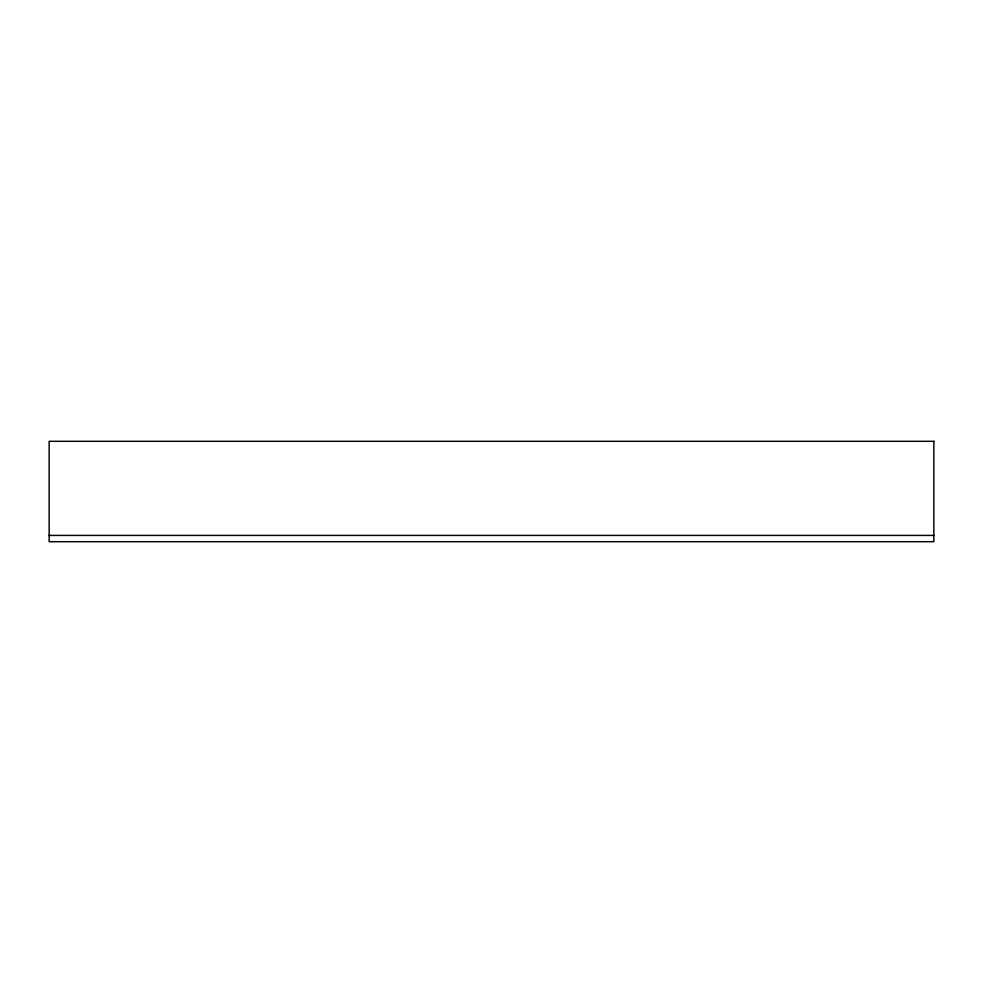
<?xml version="1.0" encoding="UTF-8"?>
<svg xmlns="http://www.w3.org/2000/svg" width="983" height="983" viewBox="0 0 983 983"><rect width="100%" height="100%" fill="white"/><g stroke="black" fill="none" stroke-linecap="round" stroke-linejoin="round"><path stroke-width="1.47" d="M49.15 535.416L933.85 535.416M933.85 441.306L49.15 441.306L49.15 541.694L933.85 541.694L933.85 441.306"/></g></svg>
